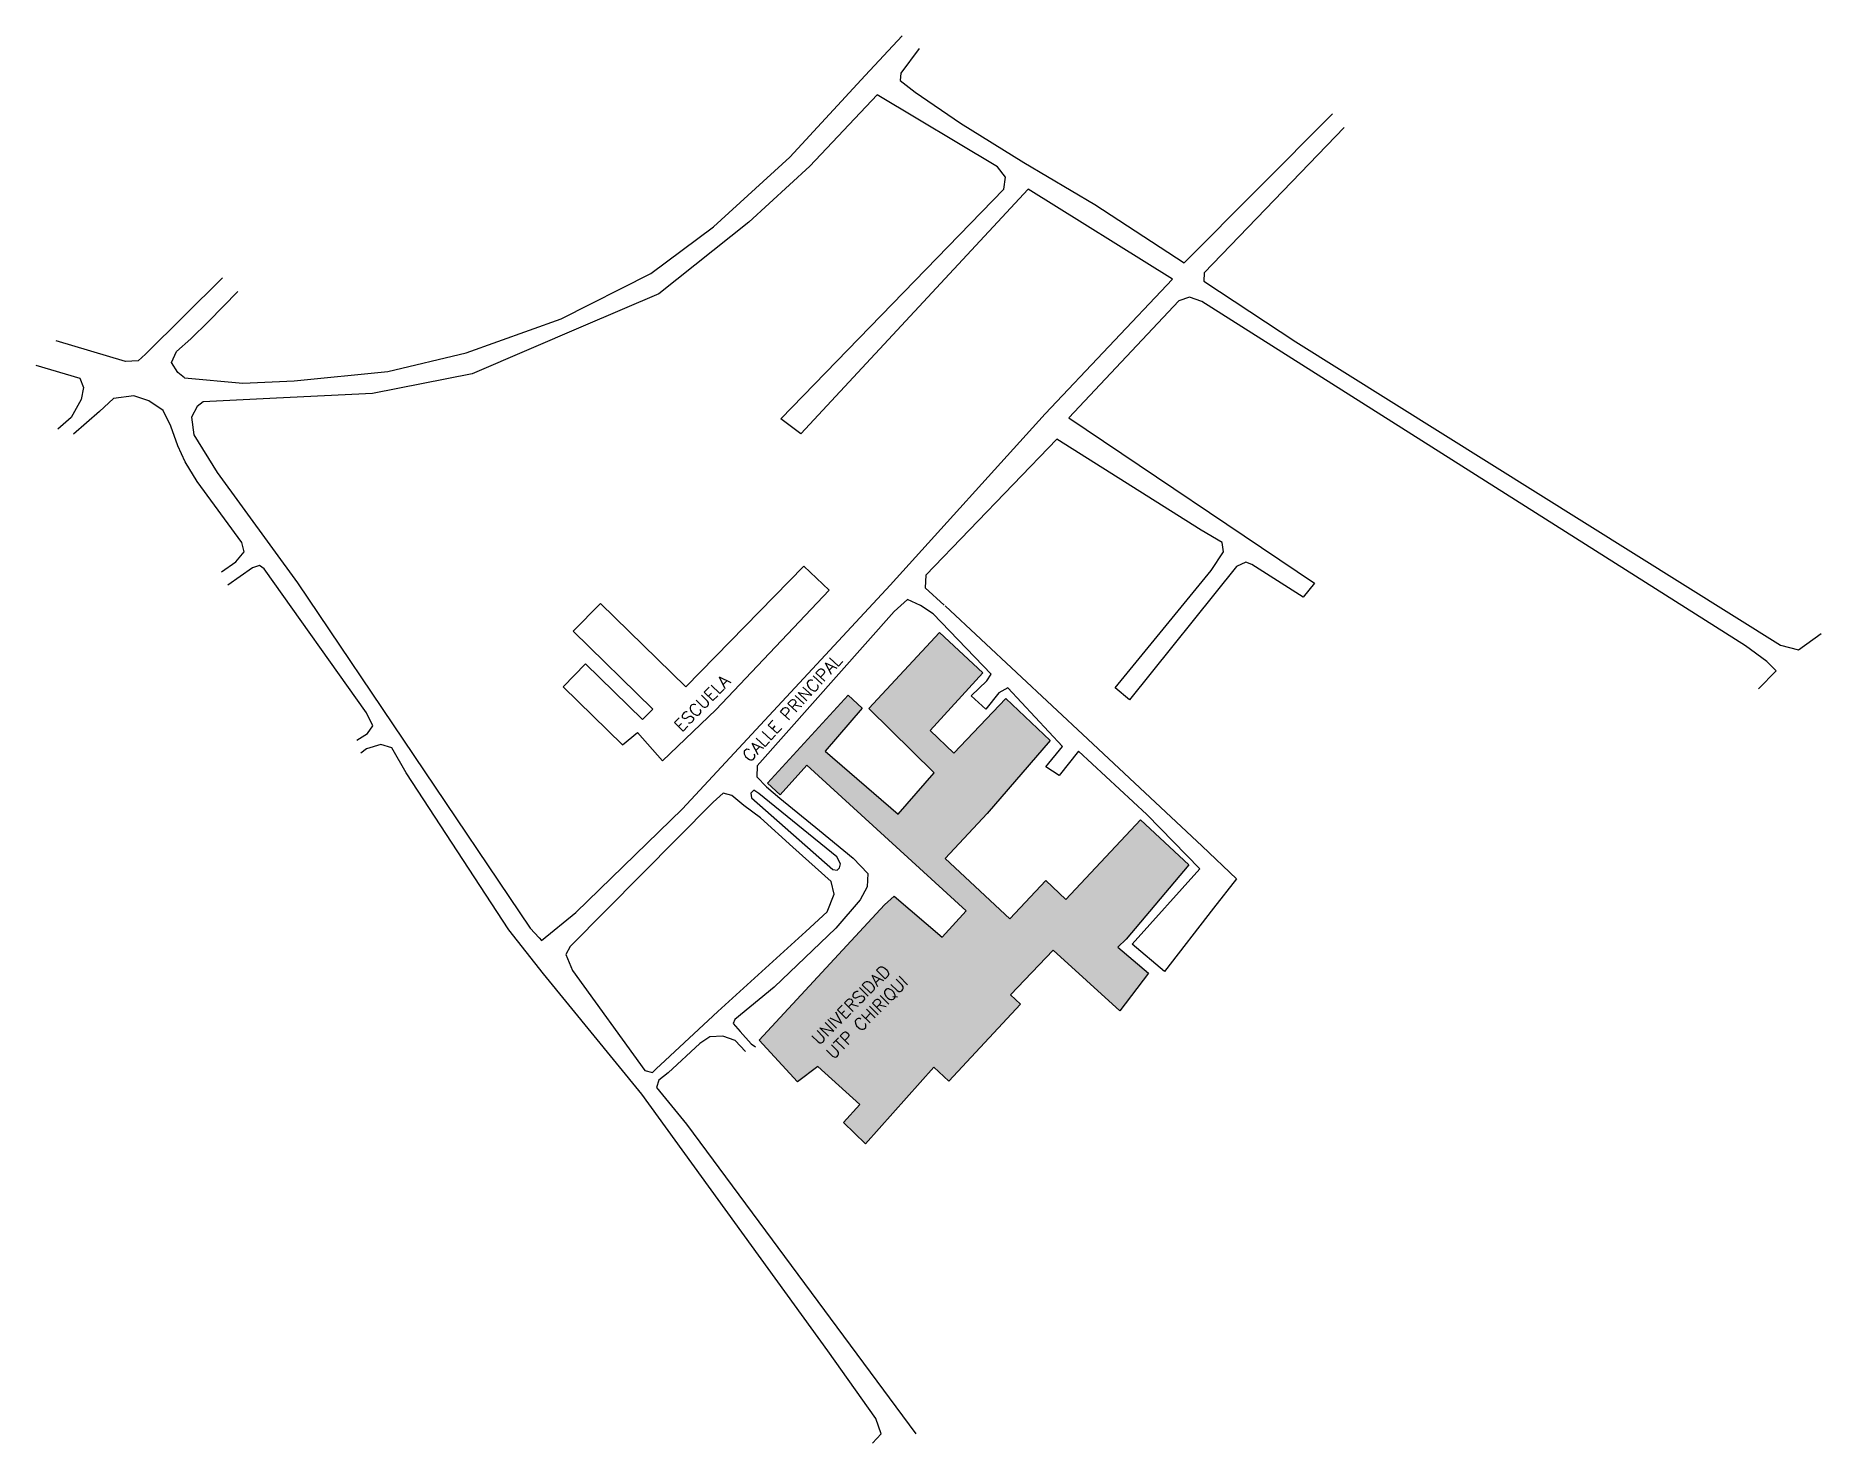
# Model space of a CAD drawing. Header units: metres. Extents: x 340878 to 341553, y 931206 to 931737.
import ezdxf

# ---------------------------------------------------------------- set-up
doc = ezdxf.new("R2010")
doc.units = ezdxf.units.M
doc.styles.get("Standard").update_dxf_attribs({"font": 'simplex.shx'})

msp = doc.modelspace()

# ---------------------------------------------------------------- hatches: boundary and pattern name
h = msp.add_hatch(color=256)
h.dxf.hatch_style = 1
h.paths.add_polyline_path([(341151.48, 931357.83), (341198.79, 931408.99), (341202.47, 931412.24), (341220.64, 931396.69), (341229.65, 931406.65), (341169.49, 931461.73), (341159.39, 931450.47), (341154.58, 931454.91), (341185.12, 931488.14), (341190.41, 931483.27), (341176.35, 931466.94), (341204, 931443.13), (341217.62, 931458.86), (341192.96, 931483.14), (341219.56, 931511.81), (341235.97, 931496.59), (341216.11, 931474.8), (341225.06, 931466.27), (341244.61, 931486.94), (341261.44, 931471.07), (341237.64, 931443.41), (341221.76, 931426.45), (341246.15, 931403.61), (341259.72, 931418.11), (341267.35, 931410.97), (341295.57, 931441.11), (341313.86, 931423.99), (341290.09, 931395.97), (341287.03, 931392.89), (341298.63, 931383.19), (341287.72, 931368.91), (341262.51, 931391.82), (341246.45, 931374.9), (341250.15, 931371.39), (341223.12, 931342.33), (341217.49, 931347.56), (341191.67, 931318.61), (341183.31, 931326.73), (341189.47, 931333.54), (341173.61, 931347.9), (341165.93, 931342.11)])

# ---------------------------------------------------------------- linework, layer by layer
at = {"flags": 128}
for points in [[(340934.32, 931608), (340956.42, 931605.97), (340975.72, 931606.86), (341011.18, 931610.42), (341040.77, 931617.51), (341076.62, 931630.35), (341110.53, 931647.38), (341134.15, 931665.01), (341163, 931691.34), (341191.46, 931722.2), (341205.45, 931737.26)], [(341211.96, 931732.42), (341204.95, 931723.12), (341204.69, 931720.31), (341210.44, 931715.98), (341227.53, 931704.26), (341251.42, 931689.41), (341278.35, 931673.47), (341312.07, 931651.48), (341368.06, 931707.71)], [(341372.52, 931702.64), (341319.58, 931647.71), (341319.46, 931644.51), (341354.22, 931621.6), (341537.39, 931507.05), (341544.19, 931505.27), (341552.79, 931511.4)], [(340948.65, 931645.85), (340919.65, 931617.02), (340916.78, 931614.41), (340912.08, 931614.15), (340885.83, 931621.98)], [(340934.32, 931608), (340931.81, 931610.08), (340929.45, 931613.86), (340931.28, 931618.03), (340936.77, 931622.73), (340943.43, 931629.28), (340954.53, 931640.63)], [(341529.04, 931490.54), (341535.8, 931497.29), (341532.21, 931500.87), (341524.16, 931506.73), (341318.77, 931636.87), (341314.1, 931638.56), (341309.98, 931637.14), (341268.44, 931592.93), (341361.29, 931530.51), (341356.98, 931525.17), (341337.65, 931537.49), (341335.35, 931538.36), (341331.77, 931536.75), (341291.41, 931486.38), (341286, 931490.89), (341322.27, 931535.28), (341326.93, 931542.28), (341326.41, 931545.77), (341318.53, 931550.54), (341263.92, 931584.87), (341214.5, 931533.54), (341214.13, 931528.68), (341221.33, 931522.18)], [(340878.11, 931612.82), (340894.83, 931607.86), (340896.13, 931604.34), (340895.34, 931599.9), (340891.56, 931592.99), (340886.47, 931588.68)], [(340948.3, 931534.79), (340953.76, 931538.54), (340956.87, 931542.29), (340955.97, 931545.88), (340939.13, 931568.88), (340934.55, 931576.25), (340931.8, 931582.39), (340929.19, 931589.82), (340926.32, 931595.69), (340920.83, 931599.35), (340915.22, 931601.17), (340907.51, 931600.26), (340902.16, 931595.3), (340892.36, 931586.69)], [(340999.49, 931471.1), (341003.53, 931473.7), (341005.48, 931476.56), (341003.14, 931481.52), (340964.48, 931535.84), (340962.66, 931537.16), (340960.05, 931536.26), (340950.67, 931529.65)], [(341217.2, 931518.91), (341212.43, 931521.96), (341207.57, 931524.23), (341202.47, 931519.7), (341150.7, 931461.4), (341150.6, 931457.34), (341154.21, 931453.55), (341159.33, 931449.21)], [(341221.69, 931521.85), (341275.66, 931471.58), (341318.86, 931431.13), (341331.87, 931418.74), (341323.09, 931407.73), (341304.57, 931383.7), (341292.36, 931394.05), (341317.96, 931422.56), (341298, 931443.05), (341272.08, 931467.03), (341264.84, 931457.75), (341259.82, 931461.11), (341266.07, 931468.75), (341245.42, 931490.97), (341241.96, 931489.08), (341237.11, 931482.92), (341231.6, 931487.85), (341237.52, 931493.51), (341239.17, 931496.14), (341217.2, 931518.91)], [(341194.23, 931205.53), (341197.56, 931209.08), (341195.49, 931214.9), (341177.36, 931240.5), (341107.09, 931337.41), (341069.95, 931382.9), (341056.83, 931399.56), (341018.04, 931458.78), (341012.65, 931468.23), (341008.48, 931469.53), (341003.14, 931467.84), (341000.92, 931466.28)], [(341151.96, 931441.75), (341145.73, 931446.52), (341141.16, 931450.25), (341137.84, 931451.09), (341134.1, 931447.76), (341080.08, 931393.14), (341078.42, 931390.24), (341080.94, 931384.19), (341108.22, 931346.42), (341111.13, 931345.59), (341112.59, 931347.05), (341115.92, 931350.16)], [(341159.33, 931449.21), (341174.25, 931436.96), (341187.01, 931426.63), (341192.56, 931420.79), (341192.29, 931415.78), (341189.65, 931410.78), (341180.42, 931400.11), (341157.08, 931377.81), (341142.31, 931365.66), (341141.65, 931364.08), (341144.28, 931361.05), (341148.5, 931356.44), (341150.09, 931355.25)], [(341115.92, 931350.16), (341135.82, 931368.64), (341169.12, 931398.91), (341177.17, 931406.3), (341179.82, 931413.03), (341178.63, 931417.77), (341164.22, 931430.75), (341151.96, 931441.75)], [(341146.25, 931353.51), (341142.43, 931357.73), (341137.68, 931359.31), (341132.8, 931359.05), (341128.99, 931356.54), (341117.11, 931345.49)], [(341117.11, 931345.49), (341113.6, 931342.74), (341112.67, 931339.95), (341124.03, 931326.06), (341210.69, 931209.08)]]:
    msp.add_lwpolyline(points, dxfattribs=at)
for points in [[(341069.2, 931395.43), (341082.23, 931406.01), (341122.44, 931445.19), (341201, 931529.76), (341259.47, 931594.48), (341307.68, 931645.31), (341253.05, 931679.26), (341167.18, 931586.92), (341159.7, 931592.49), (341243.94, 931679.29), (341244.57, 931683.85), (341241.57, 931687.71), (341196.08, 931714.98), (341170.67, 931687.97), (341147.5, 931666.85), (341113.6, 931639.79), (341085, 931627.52), (341043.03, 931609.51), (341005.35, 931602.11), (340969.09, 931600.3), (340941.35, 931598.92), (340939.07, 931597.17), (340936.94, 931593.22), (340937.88, 931586.52), (340946.65, 931572.21), (340976.96, 931530.59), (341064.96, 931400.14), (341068.36, 931396.51)], [(341135.11, 931482.63), (341177.9, 931527.78), (341168.34, 931536.84), (341123.72, 931491.25), (341091.49, 931522.8), (341081.23, 931512.32), (341111.26, 931482.91), (341107.4, 931478.96), (341085.88, 931500.02), (341077.4, 931491.35), (341099.79, 931469.44), (341105.44, 931474.02), (341114.92, 931463.29)], [(341151.48, 931357.83), (341198.79, 931408.99), (341202.47, 931412.24), (341220.64, 931396.69), (341229.65, 931406.65), (341169.49, 931461.73), (341159.39, 931450.47), (341154.58, 931454.91), (341185.12, 931488.14), (341190.41, 931483.27), (341176.35, 931466.94), (341204, 931443.13), (341217.62, 931458.86), (341192.96, 931483.14), (341219.56, 931511.81), (341235.97, 931496.59), (341216.11, 931474.8), (341225.06, 931466.27), (341244.61, 931486.94), (341261.44, 931471.07), (341237.64, 931443.41), (341221.76, 931426.45), (341246.15, 931403.61), (341259.72, 931418.11), (341267.35, 931410.97), (341295.57, 931441.11), (341313.86, 931423.99), (341290.09, 931395.97), (341287.03, 931392.89), (341298.63, 931383.19), (341287.72, 931368.91), (341262.51, 931391.82), (341246.45, 931374.9), (341250.15, 931371.39), (341223.12, 931342.33), (341217.49, 931347.56), (341191.67, 931318.61), (341183.31, 931326.73), (341189.47, 931333.54), (341173.61, 931347.9), (341165.93, 931342.11)], [(341151.31, 931451.04), (341149.41, 931452.28), (341148.35, 931451.13), (341148.52, 931449.32), (341179.29, 931422.32), (341180.97, 931422.04), (341181.78, 931422.98), (341182.21, 931424.47), (341180.87, 931427.03)]]:
    msp.add_lwpolyline(points, close=True, dxfattribs=at)

# ---------------------------------------------------------------- texts
at = {"attachment_point": 1}
for s, width, insert, char_height, rotation in [('CALLE PRINCIPAL', 85.8763, (341144.65, 931465.66), 4.5874, 47.54064), ('ESCUELA', 36.6881, (341118.87, 931477.25), 4.587, 45.43895)]:
    msp.add_mtext_dynamic_manual_height_columns(s, width=width, gutter_width=22.94, heights=[0], dxfattribs=dict(at, insert=insert, char_height=char_height, rotation=rotation))
at = {"color": 5, "insert": (341170.85, 931358.89), "char_height": 4.5874, "attachment_point": 1, "rotation": 45.43895}
msp.add_mtext_dynamic_manual_height_columns('UNIVERSIDAD UTP CHIRIQUI', width=55.6532, gutter_width=22.94, heights=[0], dxfattribs=at)

doc.saveas('drawing.dxf')
